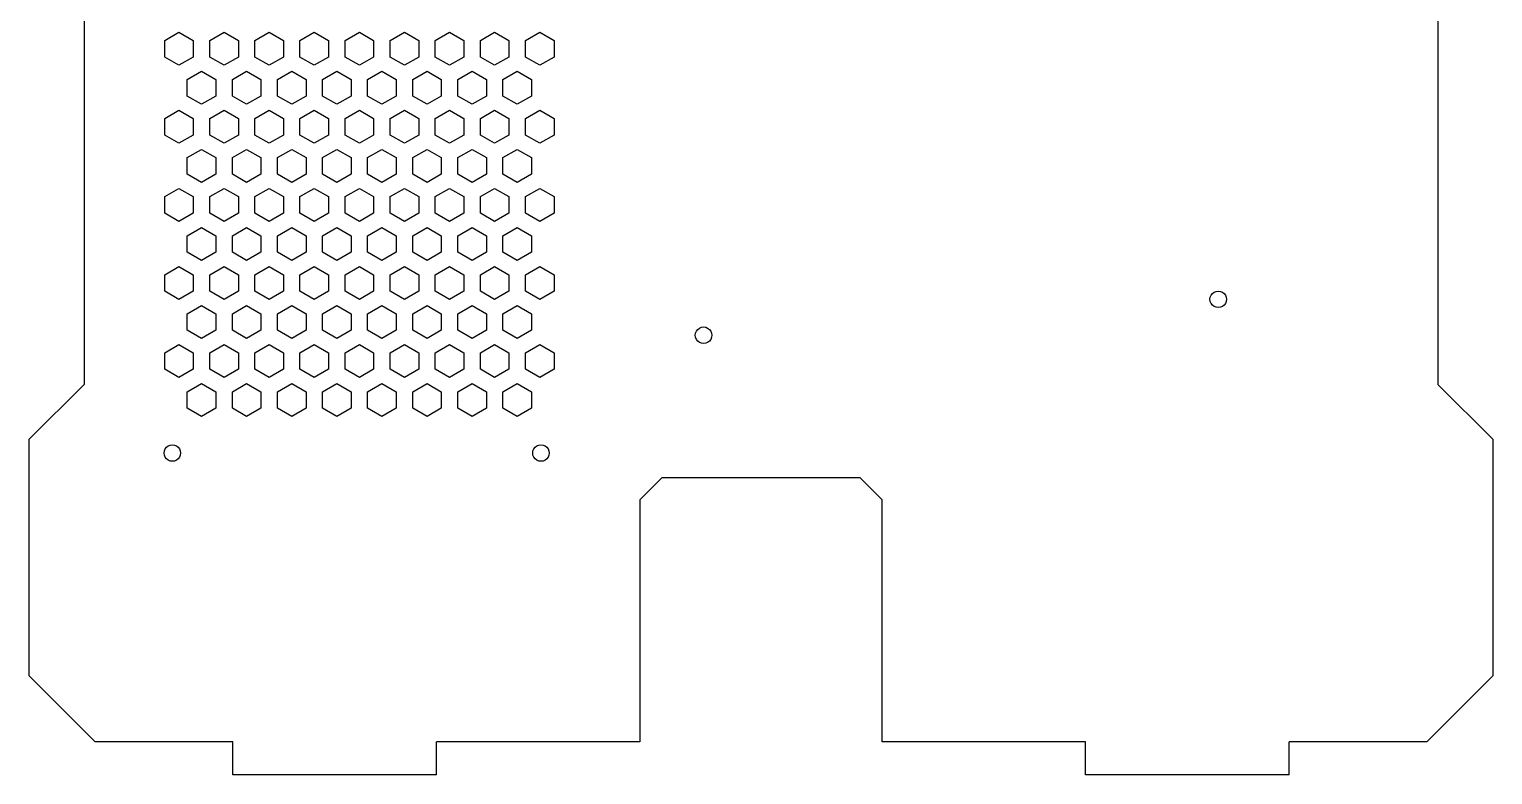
# Model space of a CAD drawing. Header units: metres. Extents: x 19 to 285, y 1543 to 1813.
# Drawn here: x 19.2 to 285.2, y 1542.6 to 1678.2 of the extents above; entities that cross this region are included whole.
import ezdxf

# ---------------------------------------------------------------- set-up
doc = ezdxf.new("R2010")
doc.units = ezdxf.units.M

msp = doc.modelspace()

# ---------------------------------------------------------------- linework, layer by layer
at = {"layer": 'GROUP0'}
for p, q in [((29.24, 1767.64, 0), (29.24, 1613.64, 0)), ((275.23, 1767.64, 0), (275.23, 1613.64, 0)), ((43.85, 1676.16, 0), (46.45, 1677.66, 0)), ((43.85, 1673.16, 0), (43.85, 1676.16, 0)), ((46.45, 1677.66, 0), (49.05, 1676.16, 0)), ((49.05, 1676.16, 0), (49.05, 1673.16, 0)), ((52.05, 1676.16, 0), (54.65, 1677.66, 0)), ((52.05, 1673.16, 0), (52.05, 1676.16, 0)), ((54.65, 1677.66, 0), (57.24, 1676.16, 0)), ((57.24, 1676.16, 0), (57.24, 1673.16, 0)), ((60.24, 1676.16, 0), (62.84, 1677.66, 0)), ((60.24, 1673.16, 0), (60.24, 1676.16, 0)), ((62.84, 1677.66, 0), (65.44, 1676.16, 0)), ((65.44, 1676.16, 0), (65.44, 1673.16, 0)), ((68.44, 1676.16, 0), (71.04, 1677.66, 0)), ((68.44, 1673.16, 0), (68.44, 1676.16, 0)), ((71.04, 1677.66, 0), (73.64, 1676.16, 0)), ((73.64, 1676.16, 0), (73.64, 1673.16, 0)), ((76.64, 1676.16, 0), (79.24, 1677.66, 0)), ((76.64, 1673.16, 0), (76.64, 1676.16, 0)), ((79.24, 1677.66, 0), (81.83, 1676.16, 0)), ((81.83, 1676.16, 0), (81.83, 1673.16, 0)), ((84.83, 1676.16, 0), (87.43, 1677.66, 0)), ((84.83, 1673.16, 0), (84.83, 1676.16, 0)), ((87.43, 1677.66, 0), (90.03, 1676.16, 0)), ((90.03, 1676.16, 0), (90.03, 1673.16, 0)), ((93.03, 1676.16, 0), (95.63, 1677.66, 0)), ((93.03, 1673.16, 0), (93.03, 1676.16, 0)), ((95.63, 1677.66, 0), (98.23, 1676.16, 0)), ((98.23, 1676.16, 0), (98.23, 1673.16, 0)), ((101.23, 1676.16, 0), (103.82, 1677.66, 0)), ((101.23, 1673.16, 0), (101.23, 1676.16, 0)), ((103.82, 1677.66, 0), (106.42, 1676.16, 0)), ((106.42, 1676.16, 0), (106.42, 1673.16, 0)), ((109.42, 1676.16, 0), (112.02, 1677.66, 0)), ((109.42, 1673.16, 0), (109.42, 1676.16, 0)), ((112.02, 1677.66, 0), (114.62, 1676.16, 0)), ((114.62, 1676.16, 0), (114.62, 1673.16, 0)), ((46.45, 1671.66, 0), (43.85, 1673.16, 0)), ((49.05, 1673.16, 0), (46.45, 1671.66, 0)), ((54.65, 1671.66, 0), (52.05, 1673.16, 0)), ((57.24, 1673.16, 0), (54.65, 1671.66, 0)), ((62.84, 1671.66, 0), (60.24, 1673.16, 0)), ((65.44, 1673.16, 0), (62.84, 1671.66, 0)), ((71.04, 1671.66, 0), (68.44, 1673.16, 0)), ((73.64, 1673.16, 0), (71.04, 1671.66, 0)), ((79.24, 1671.66, 0), (76.64, 1673.16, 0)), ((81.83, 1673.16, 0), (79.24, 1671.66, 0)), ((87.43, 1671.66, 0), (84.83, 1673.16, 0)), ((90.03, 1673.16, 0), (87.43, 1671.66, 0)), ((95.63, 1671.66, 0), (93.03, 1673.16, 0)), ((98.23, 1673.16, 0), (95.63, 1671.66, 0)), ((103.82, 1671.66, 0), (101.23, 1673.16, 0)), ((106.42, 1673.16, 0), (103.82, 1671.66, 0)), ((112.02, 1671.66, 0), (109.42, 1673.16, 0)), ((114.62, 1673.16, 0), (112.02, 1671.66, 0)), ((47.95, 1669.07, 0), (50.55, 1670.57, 0)), ((50.55, 1670.57, 0), (53.15, 1669.07, 0)), ((56.15, 1669.07, 0), (58.74, 1670.57, 0)), ((58.74, 1670.57, 0), (61.34, 1669.07, 0)), ((64.34, 1669.07, 0), (66.94, 1670.57, 0)), ((66.94, 1670.57, 0), (69.54, 1669.07, 0)), ((72.54, 1669.07, 0), (75.14, 1670.57, 0)), ((75.14, 1670.57, 0), (77.74, 1669.07, 0)), ((80.74, 1669.07, 0), (83.33, 1670.57, 0)), ((83.33, 1670.57, 0), (85.93, 1669.07, 0)), ((88.93, 1669.07, 0), (91.53, 1670.57, 0)), ((91.53, 1670.57, 0), (94.13, 1669.07, 0)), ((97.13, 1669.07, 0), (99.73, 1670.57, 0)), ((99.73, 1670.57, 0), (102.32, 1669.07, 0)), ((105.32, 1669.07, 0), (107.92, 1670.57, 0)), ((107.92, 1670.57, 0), (110.52, 1669.07, 0)), ((47.95, 1666.07, 0), (47.95, 1669.07, 0)), ((53.15, 1669.07, 0), (53.15, 1666.07, 0)), ((56.15, 1666.07, 0), (56.15, 1669.07, 0)), ((61.34, 1669.07, 0), (61.34, 1666.07, 0)), ((64.34, 1666.07, 0), (64.34, 1669.07, 0)), ((69.54, 1669.07, 0), (69.54, 1666.07, 0)), ((72.54, 1666.07, 0), (72.54, 1669.07, 0)), ((77.74, 1669.07, 0), (77.74, 1666.07, 0)), ((80.74, 1666.07, 0), (80.74, 1669.07, 0)), ((85.93, 1669.07, 0), (85.93, 1666.07, 0)), ((88.93, 1666.07, 0), (88.93, 1669.07, 0)), ((94.13, 1669.07, 0), (94.13, 1666.07, 0)), ((97.13, 1666.07, 0), (97.13, 1669.07, 0)), ((102.32, 1669.07, 0), (102.32, 1666.07, 0)), ((105.32, 1666.07, 0), (105.32, 1669.07, 0)), ((110.52, 1669.07, 0), (110.52, 1666.07, 0)), ((50.55, 1664.57, 0), (47.95, 1666.07, 0)), ((53.15, 1666.07, 0), (50.55, 1664.57, 0)), ((58.74, 1664.57, 0), (56.15, 1666.07, 0)), ((61.34, 1666.07, 0), (58.74, 1664.57, 0)), ((66.94, 1664.57, 0), (64.34, 1666.07, 0)), ((69.54, 1666.07, 0), (66.94, 1664.57, 0)), ((75.14, 1664.57, 0), (72.54, 1666.07, 0)), ((77.74, 1666.07, 0), (75.14, 1664.57, 0)), ((83.33, 1664.57, 0), (80.74, 1666.07, 0)), ((85.93, 1666.07, 0), (83.33, 1664.57, 0)), ((91.53, 1664.57, 0), (88.93, 1666.07, 0)), ((94.13, 1666.07, 0), (91.53, 1664.57, 0)), ((99.73, 1664.57, 0), (97.13, 1666.07, 0)), ((102.32, 1666.07, 0), (99.73, 1664.57, 0)), ((107.92, 1664.57, 0), (105.32, 1666.07, 0)), ((110.52, 1666.07, 0), (107.92, 1664.57, 0)), ((43.85, 1661.97, 0), (46.45, 1663.47, 0)), ((46.45, 1663.47, 0), (49.05, 1661.97, 0)), ((52.05, 1661.97, 0), (54.65, 1663.47, 0)), ((54.65, 1663.47, 0), (57.24, 1661.97, 0)), ((60.24, 1661.97, 0), (62.84, 1663.47, 0)), ((62.84, 1663.47, 0), (65.44, 1661.97, 0)), ((68.44, 1661.97, 0), (71.04, 1663.47, 0)), ((71.04, 1663.47, 0), (73.64, 1661.97, 0)), ((76.64, 1661.97, 0), (79.24, 1663.47, 0)), ((79.24, 1663.47, 0), (81.83, 1661.97, 0)), ((84.83, 1661.97, 0), (87.43, 1663.47, 0)), ((87.43, 1663.47, 0), (90.03, 1661.97, 0)), ((93.03, 1661.97, 0), (95.63, 1663.47, 0)), ((95.63, 1663.47, 0), (98.23, 1661.97, 0)), ((101.23, 1661.97, 0), (103.82, 1663.47, 0)), ((103.82, 1663.47, 0), (106.42, 1661.97, 0)), ((109.42, 1661.97, 0), (112.02, 1663.47, 0)), ((112.02, 1663.47, 0), (114.62, 1661.97, 0)), ((43.85, 1658.97, 0), (43.85, 1661.97, 0)), ((49.05, 1661.97, 0), (49.05, 1658.97, 0)), ((52.05, 1658.97, 0), (52.05, 1661.97, 0)), ((57.24, 1661.97, 0), (57.24, 1658.97, 0)), ((60.24, 1658.97, 0), (60.24, 1661.97, 0)), ((65.44, 1661.97, 0), (65.44, 1658.97, 0)), ((68.44, 1658.97, 0), (68.44, 1661.97, 0)), ((73.64, 1661.97, 0), (73.64, 1658.97, 0)), ((76.64, 1658.97, 0), (76.64, 1661.97, 0)), ((81.83, 1661.97, 0), (81.83, 1658.97, 0)), ((84.83, 1658.97, 0), (84.83, 1661.97, 0)), ((90.03, 1661.97, 0), (90.03, 1658.97, 0)), ((93.03, 1658.97, 0), (93.03, 1661.97, 0)), ((98.23, 1661.97, 0), (98.23, 1658.97, 0)), ((101.23, 1658.97, 0), (101.23, 1661.97, 0)), ((106.42, 1661.97, 0), (106.42, 1658.97, 0)), ((109.42, 1658.97, 0), (109.42, 1661.97, 0)), ((114.62, 1661.97, 0), (114.62, 1658.97, 0)), ((46.45, 1657.47, 0), (43.85, 1658.97, 0)), ((49.05, 1658.97, 0), (46.45, 1657.47, 0)), ((54.65, 1657.47, 0), (52.05, 1658.97, 0)), ((57.24, 1658.97, 0), (54.65, 1657.47, 0)), ((62.84, 1657.47, 0), (60.24, 1658.97, 0)), ((65.44, 1658.97, 0), (62.84, 1657.47, 0)), ((71.04, 1657.47, 0), (68.44, 1658.97, 0)), ((73.64, 1658.97, 0), (71.04, 1657.47, 0)), ((79.24, 1657.47, 0), (76.64, 1658.97, 0)), ((81.83, 1658.97, 0), (79.24, 1657.47, 0)), ((87.43, 1657.47, 0), (84.83, 1658.97, 0)), ((90.03, 1658.97, 0), (87.43, 1657.47, 0)), ((95.63, 1657.47, 0), (93.03, 1658.97, 0)), ((98.23, 1658.97, 0), (95.63, 1657.47, 0)), ((103.82, 1657.47, 0), (101.23, 1658.97, 0)), ((106.42, 1658.97, 0), (103.82, 1657.47, 0)), ((112.02, 1657.47, 0), (109.42, 1658.97, 0)), ((114.62, 1658.97, 0), (112.02, 1657.47, 0)), ((47.95, 1654.87, 0), (50.55, 1656.37, 0)), ((47.95, 1651.87, 0), (47.95, 1654.87, 0)), ((50.55, 1656.37, 0), (53.15, 1654.87, 0)), ((53.15, 1654.87, 0), (53.15, 1651.87, 0)), ((56.15, 1654.87, 0), (58.74, 1656.37, 0)), ((56.15, 1651.87, 0), (56.15, 1654.87, 0)), ((58.74, 1656.37, 0), (61.34, 1654.87, 0)), ((61.34, 1654.87, 0), (61.34, 1651.87, 0)), ((64.34, 1654.87, 0), (66.94, 1656.37, 0)), ((64.34, 1651.87, 0), (64.34, 1654.87, 0)), ((66.94, 1656.37, 0), (69.54, 1654.87, 0)), ((69.54, 1654.87, 0), (69.54, 1651.87, 0)), ((72.54, 1654.87, 0), (75.14, 1656.37, 0)), ((72.54, 1651.87, 0), (72.54, 1654.87, 0)), ((75.14, 1656.37, 0), (77.74, 1654.87, 0)), ((77.74, 1654.87, 0), (77.74, 1651.87, 0)), ((80.74, 1654.87, 0), (83.33, 1656.37, 0)), ((80.74, 1651.87, 0), (80.74, 1654.87, 0)), ((83.33, 1656.37, 0), (85.93, 1654.87, 0)), ((85.93, 1654.87, 0), (85.93, 1651.87, 0)), ((88.93, 1654.87, 0), (91.53, 1656.37, 0)), ((88.93, 1651.87, 0), (88.93, 1654.87, 0)), ((91.53, 1656.37, 0), (94.13, 1654.87, 0)), ((94.13, 1654.87, 0), (94.13, 1651.87, 0)), ((97.13, 1654.87, 0), (99.73, 1656.37, 0)), ((97.13, 1651.87, 0), (97.13, 1654.87, 0)), ((99.73, 1656.37, 0), (102.32, 1654.87, 0)), ((102.32, 1654.87, 0), (102.32, 1651.87, 0)), ((105.32, 1654.87, 0), (107.92, 1656.37, 0)), ((105.32, 1651.87, 0), (105.32, 1654.87, 0)), ((107.92, 1656.37, 0), (110.52, 1654.87, 0)), ((110.52, 1654.87, 0), (110.52, 1651.87, 0)), ((50.55, 1650.37, 0), (47.95, 1651.87, 0)), ((53.15, 1651.87, 0), (50.55, 1650.37, 0)), ((58.74, 1650.37, 0), (56.15, 1651.87, 0)), ((61.34, 1651.87, 0), (58.74, 1650.37, 0)), ((66.94, 1650.37, 0), (64.34, 1651.87, 0)), ((69.54, 1651.87, 0), (66.94, 1650.37, 0)), ((75.14, 1650.37, 0), (72.54, 1651.87, 0)), ((77.74, 1651.87, 0), (75.14, 1650.37, 0)), ((83.33, 1650.37, 0), (80.74, 1651.87, 0)), ((85.93, 1651.87, 0), (83.33, 1650.37, 0)), ((91.53, 1650.37, 0), (88.93, 1651.87, 0)), ((94.13, 1651.87, 0), (91.53, 1650.37, 0)), ((99.73, 1650.37, 0), (97.13, 1651.87, 0)), ((102.32, 1651.87, 0), (99.73, 1650.37, 0)), ((107.92, 1650.37, 0), (105.32, 1651.87, 0)), ((110.52, 1651.87, 0), (107.92, 1650.37, 0)), ((43.85, 1647.77, 0), (46.45, 1649.27, 0)), ((46.45, 1649.27, 0), (49.05, 1647.77, 0)), ((52.05, 1647.77, 0), (54.65, 1649.27, 0)), ((54.65, 1649.27, 0), (57.24, 1647.77, 0)), ((60.24, 1647.77, 0), (62.84, 1649.27, 0)), ((62.84, 1649.27, 0), (65.44, 1647.77, 0)), ((68.44, 1647.77, 0), (71.04, 1649.27, 0)), ((71.04, 1649.27, 0), (73.64, 1647.77, 0)), ((76.64, 1647.77, 0), (79.24, 1649.27, 0)), ((79.24, 1649.27, 0), (81.83, 1647.77, 0)), ((84.83, 1647.77, 0), (87.43, 1649.27, 0)), ((87.43, 1649.27, 0), (90.03, 1647.77, 0)), ((93.03, 1647.77, 0), (95.63, 1649.27, 0)), ((95.63, 1649.27, 0), (98.23, 1647.77, 0)), ((101.23, 1647.77, 0), (103.82, 1649.27, 0)), ((103.82, 1649.27, 0), (106.42, 1647.77, 0)), ((109.42, 1647.77, 0), (112.02, 1649.27, 0)), ((112.02, 1649.27, 0), (114.62, 1647.77, 0)), ((43.85, 1644.77, 0), (43.85, 1647.77, 0)), ((49.05, 1647.77, 0), (49.05, 1644.77, 0)), ((52.05, 1644.77, 0), (52.05, 1647.77, 0)), ((57.24, 1647.77, 0), (57.24, 1644.77, 0)), ((60.24, 1644.77, 0), (60.24, 1647.77, 0)), ((65.44, 1647.77, 0), (65.44, 1644.77, 0)), ((68.44, 1644.77, 0), (68.44, 1647.77, 0)), ((73.64, 1647.77, 0), (73.64, 1644.77, 0)), ((76.64, 1644.77, 0), (76.64, 1647.77, 0)), ((81.83, 1647.77, 0), (81.83, 1644.77, 0)), ((84.83, 1644.77, 0), (84.83, 1647.77, 0)), ((90.03, 1647.77, 0), (90.03, 1644.77, 0)), ((93.03, 1644.77, 0), (93.03, 1647.77, 0)), ((98.23, 1647.77, 0), (98.23, 1644.77, 0)), ((101.23, 1644.77, 0), (101.23, 1647.77, 0)), ((106.42, 1647.77, 0), (106.42, 1644.77, 0)), ((109.42, 1644.77, 0), (109.42, 1647.77, 0)), ((114.62, 1647.77, 0), (114.62, 1644.77, 0)), ((46.45, 1643.27, 0), (43.85, 1644.77, 0)), ((49.05, 1644.77, 0), (46.45, 1643.27, 0)), ((54.65, 1643.27, 0), (52.05, 1644.77, 0)), ((57.24, 1644.77, 0), (54.65, 1643.27, 0)), ((62.84, 1643.27, 0), (60.24, 1644.77, 0)), ((65.44, 1644.77, 0), (62.84, 1643.27, 0)), ((71.04, 1643.27, 0), (68.44, 1644.77, 0)), ((73.64, 1644.77, 0), (71.04, 1643.27, 0)), ((79.24, 1643.27, 0), (76.64, 1644.77, 0)), ((81.83, 1644.77, 0), (79.24, 1643.27, 0)), ((87.43, 1643.27, 0), (84.83, 1644.77, 0)), ((90.03, 1644.77, 0), (87.43, 1643.27, 0)), ((95.63, 1643.27, 0), (93.03, 1644.77, 0)), ((98.23, 1644.77, 0), (95.63, 1643.27, 0)), ((103.82, 1643.27, 0), (101.23, 1644.77, 0)), ((106.42, 1644.77, 0), (103.82, 1643.27, 0)), ((112.02, 1643.27, 0), (109.42, 1644.77, 0)), ((114.62, 1644.77, 0), (112.02, 1643.27, 0)), ((47.95, 1640.67, 0), (50.55, 1642.17, 0)), ((50.55, 1642.17, 0), (53.15, 1640.67, 0)), ((56.15, 1640.67, 0), (58.74, 1642.17, 0)), ((58.74, 1642.17, 0), (61.34, 1640.67, 0)), ((64.34, 1640.67, 0), (66.94, 1642.17, 0)), ((66.94, 1642.17, 0), (69.54, 1640.67, 0)), ((72.54, 1640.67, 0), (75.14, 1642.17, 0)), ((75.14, 1642.17, 0), (77.74, 1640.67, 0)), ((80.74, 1640.67, 0), (83.33, 1642.17, 0)), ((83.33, 1642.17, 0), (85.93, 1640.67, 0)), ((88.93, 1640.67, 0), (91.53, 1642.17, 0)), ((91.53, 1642.17, 0), (94.13, 1640.67, 0)), ((97.13, 1640.67, 0), (99.73, 1642.17, 0)), ((99.73, 1642.17, 0), (102.32, 1640.67, 0)), ((105.32, 1640.67, 0), (107.92, 1642.17, 0)), ((107.92, 1642.17, 0), (110.52, 1640.67, 0)), ((47.95, 1637.67, 0), (47.95, 1640.67, 0)), ((53.15, 1640.67, 0), (53.15, 1637.67, 0)), ((56.15, 1637.67, 0), (56.15, 1640.67, 0)), ((61.34, 1640.67, 0), (61.34, 1637.67, 0)), ((64.34, 1637.67, 0), (64.34, 1640.67, 0)), ((69.54, 1640.67, 0), (69.54, 1637.67, 0)), ((72.54, 1637.67, 0), (72.54, 1640.67, 0)), ((77.74, 1640.67, 0), (77.74, 1637.67, 0)), ((80.74, 1637.67, 0), (80.74, 1640.67, 0)), ((85.93, 1640.67, 0), (85.93, 1637.67, 0)), ((88.93, 1637.67, 0), (88.93, 1640.67, 0)), ((94.13, 1640.67, 0), (94.13, 1637.67, 0)), ((97.13, 1637.67, 0), (97.13, 1640.67, 0)), ((102.32, 1640.67, 0), (102.32, 1637.67, 0)), ((105.32, 1637.67, 0), (105.32, 1640.67, 0)), ((110.52, 1640.67, 0), (110.52, 1637.67, 0)), ((50.55, 1636.17, 0), (47.95, 1637.67, 0)), ((53.15, 1637.67, 0), (50.55, 1636.17, 0)), ((58.74, 1636.17, 0), (56.15, 1637.67, 0)), ((61.34, 1637.67, 0), (58.74, 1636.17, 0)), ((66.94, 1636.17, 0), (64.34, 1637.67, 0)), ((69.54, 1637.67, 0), (66.94, 1636.17, 0)), ((75.14, 1636.17, 0), (72.54, 1637.67, 0)), ((77.74, 1637.67, 0), (75.14, 1636.17, 0)), ((83.33, 1636.17, 0), (80.74, 1637.67, 0)), ((85.93, 1637.67, 0), (83.33, 1636.17, 0)), ((91.53, 1636.17, 0), (88.93, 1637.67, 0)), ((94.13, 1637.67, 0), (91.53, 1636.17, 0)), ((99.73, 1636.17, 0), (97.13, 1637.67, 0)), ((102.32, 1637.67, 0), (99.73, 1636.17, 0)), ((107.92, 1636.17, 0), (105.32, 1637.67, 0)), ((110.52, 1637.67, 0), (107.92, 1636.17, 0)), ((43.85, 1633.58, 0), (46.45, 1635.08, 0)), ((43.85, 1630.58, 0), (43.85, 1633.58, 0)), ((46.45, 1635.08, 0), (49.05, 1633.58, 0)), ((49.05, 1633.58, 0), (49.05, 1630.58, 0)), ((52.05, 1633.58, 0), (54.65, 1635.08, 0)), ((52.05, 1630.58, 0), (52.05, 1633.58, 0)), ((54.65, 1635.08, 0), (57.24, 1633.58, 0)), ((57.24, 1633.58, 0), (57.24, 1630.58, 0)), ((60.24, 1633.58, 0), (62.84, 1635.08, 0)), ((60.24, 1630.58, 0), (60.24, 1633.58, 0)), ((62.84, 1635.08, 0), (65.44, 1633.58, 0)), ((65.44, 1633.58, 0), (65.44, 1630.58, 0)), ((68.44, 1633.58, 0), (71.04, 1635.08, 0)), ((68.44, 1630.58, 0), (68.44, 1633.58, 0)), ((71.04, 1635.08, 0), (73.64, 1633.58, 0)), ((73.64, 1633.58, 0), (73.64, 1630.58, 0)), ((76.64, 1633.58, 0), (79.24, 1635.08, 0)), ((76.64, 1630.58, 0), (76.64, 1633.58, 0)), ((79.24, 1635.08, 0), (81.83, 1633.58, 0)), ((81.83, 1633.58, 0), (81.83, 1630.58, 0)), ((84.83, 1633.58, 0), (87.43, 1635.08, 0)), ((84.83, 1630.58, 0), (84.83, 1633.58, 0)), ((87.43, 1635.08, 0), (90.03, 1633.58, 0)), ((90.03, 1633.58, 0), (90.03, 1630.58, 0)), ((93.03, 1633.58, 0), (95.63, 1635.08, 0)), ((93.03, 1630.58, 0), (93.03, 1633.58, 0)), ((95.63, 1635.08, 0), (98.23, 1633.58, 0)), ((98.23, 1633.58, 0), (98.23, 1630.58, 0)), ((101.23, 1633.58, 0), (103.82, 1635.08, 0)), ((101.23, 1630.58, 0), (101.23, 1633.58, 0)), ((103.82, 1635.08, 0), (106.42, 1633.58, 0)), ((106.42, 1633.58, 0), (106.42, 1630.58, 0)), ((109.42, 1633.58, 0), (112.02, 1635.08, 0)), ((109.42, 1630.58, 0), (109.42, 1633.58, 0)), ((112.02, 1635.08, 0), (114.62, 1633.58, 0)), ((114.62, 1633.58, 0), (114.62, 1630.58, 0)), ((234.95, 1630.55, 0), (235.34, 1630.6, 0)), ((235.34, 1630.6, 0), (235.73, 1630.55, 0)), ((46.45, 1629.08, 0), (43.85, 1630.58, 0)), ((49.05, 1630.58, 0), (46.45, 1629.08, 0)), ((47.95, 1626.48, 0), (50.55, 1627.98, 0)), ((50.55, 1627.98, 0), (53.15, 1626.48, 0)), ((54.65, 1629.08, 0), (52.05, 1630.58, 0)), ((57.24, 1630.58, 0), (54.65, 1629.08, 0)), ((56.15, 1626.48, 0), (58.74, 1627.98, 0)), ((58.74, 1627.98, 0), (61.34, 1626.48, 0)), ((62.84, 1629.08, 0), (60.24, 1630.58, 0)), ((65.44, 1630.58, 0), (62.84, 1629.08, 0)), ((64.34, 1626.48, 0), (66.94, 1627.98, 0)), ((66.94, 1627.98, 0), (69.54, 1626.48, 0)), ((71.04, 1629.08, 0), (68.44, 1630.58, 0)), ((73.64, 1630.58, 0), (71.04, 1629.08, 0)), ((72.54, 1626.48, 0), (75.14, 1627.98, 0)), ((75.14, 1627.98, 0), (77.74, 1626.48, 0)), ((79.24, 1629.08, 0), (76.64, 1630.58, 0)), ((81.83, 1630.58, 0), (79.24, 1629.08, 0)), ((80.74, 1626.48, 0), (83.33, 1627.98, 0)), ((83.33, 1627.98, 0), (85.93, 1626.48, 0)), ((87.43, 1629.08, 0), (84.83, 1630.58, 0)), ((90.03, 1630.58, 0), (87.43, 1629.08, 0)), ((88.93, 1626.48, 0), (91.53, 1627.98, 0)), ((91.53, 1627.98, 0), (94.13, 1626.48, 0)), ((95.63, 1629.08, 0), (93.03, 1630.58, 0)), ((98.23, 1630.58, 0), (95.63, 1629.08, 0)), ((97.13, 1626.48, 0), (99.73, 1627.98, 0)), ((99.73, 1627.98, 0), (102.32, 1626.48, 0)), ((103.82, 1629.08, 0), (101.23, 1630.58, 0)), ((106.42, 1630.58, 0), (103.82, 1629.08, 0)), ((105.32, 1626.48, 0), (107.92, 1627.98, 0)), ((107.92, 1627.98, 0), (110.52, 1626.48, 0)), ((112.02, 1629.08, 0), (109.42, 1630.58, 0)), ((114.62, 1630.58, 0), (112.02, 1629.08, 0)), ((233.84, 1629.1, 0), (233.89, 1629.49, 0)), ((233.89, 1628.71, 0), (233.84, 1629.1, 0)), ((233.89, 1629.49, 0), (234.04, 1629.85, 0)), ((234.04, 1628.35, 0), (233.89, 1628.71, 0)), ((234.04, 1629.85, 0), (234.28, 1630.16, 0)), ((234.28, 1628.04, 0), (234.04, 1628.35, 0)), ((234.28, 1630.16, 0), (234.59, 1630.4, 0)), ((234.59, 1627.8, 0), (234.28, 1628.04, 0)), ((234.59, 1630.4, 0), (234.95, 1630.55, 0)), ((235.73, 1630.55, 0), (236.09, 1630.4, 0)), ((236.09, 1630.4, 0), (236.4, 1630.16, 0)), ((236.4, 1628.04, 0), (236.09, 1627.8, 0)), ((236.4, 1630.16, 0), (236.64, 1629.85, 0)), ((236.64, 1628.35, 0), (236.4, 1628.04, 0)), ((236.64, 1629.85, 0), (236.79, 1629.49, 0)), ((236.79, 1628.71, 0), (236.64, 1628.35, 0)), ((236.79, 1629.49, 0), (236.84, 1629.1, 0)), ((236.84, 1629.1, 0), (236.79, 1628.71, 0)), ((47.95, 1623.48, 0), (47.95, 1626.48, 0)), ((53.15, 1626.48, 0), (53.15, 1623.48, 0)), ((56.15, 1623.48, 0), (56.15, 1626.48, 0)), ((61.34, 1626.48, 0), (61.34, 1623.48, 0)), ((64.34, 1623.48, 0), (64.34, 1626.48, 0)), ((69.54, 1626.48, 0), (69.54, 1623.48, 0)), ((72.54, 1623.48, 0), (72.54, 1626.48, 0)), ((77.74, 1626.48, 0), (77.74, 1623.48, 0)), ((80.74, 1623.48, 0), (80.74, 1626.48, 0)), ((85.93, 1626.48, 0), (85.93, 1623.48, 0)), ((88.93, 1623.48, 0), (88.93, 1626.48, 0)), ((94.13, 1626.48, 0), (94.13, 1623.48, 0)), ((97.13, 1623.48, 0), (97.13, 1626.48, 0)), ((102.32, 1626.48, 0), (102.32, 1623.48, 0)), ((105.32, 1623.48, 0), (105.32, 1626.48, 0)), ((110.52, 1626.48, 0), (110.52, 1623.48, 0)), ((234.95, 1627.65, 0), (234.59, 1627.8, 0)), ((235.34, 1627.6, 0), (234.95, 1627.65, 0)), ((235.73, 1627.65, 0), (235.34, 1627.6, 0)), ((236.09, 1627.8, 0), (235.73, 1627.65, 0)), ((50.55, 1621.98, 0), (47.95, 1623.48, 0)), ((53.15, 1623.48, 0), (50.55, 1621.98, 0)), ((58.74, 1621.98, 0), (56.15, 1623.48, 0)), ((61.34, 1623.48, 0), (58.74, 1621.98, 0)), ((66.94, 1621.98, 0), (64.34, 1623.48, 0)), ((69.54, 1623.48, 0), (66.94, 1621.98, 0)), ((75.14, 1621.98, 0), (72.54, 1623.48, 0)), ((77.74, 1623.48, 0), (75.14, 1621.98, 0)), ((83.33, 1621.98, 0), (80.74, 1623.48, 0)), ((85.93, 1623.48, 0), (83.33, 1621.98, 0)), ((91.53, 1621.98, 0), (88.93, 1623.48, 0)), ((94.13, 1623.48, 0), (91.53, 1621.98, 0)), ((99.73, 1621.98, 0), (97.13, 1623.48, 0)), ((102.32, 1623.48, 0), (99.73, 1621.98, 0)), ((107.92, 1621.98, 0), (105.32, 1623.48, 0)), ((110.52, 1623.48, 0), (107.92, 1621.98, 0)), ((140.29, 1622.57, 0), (140.34, 1622.96, 0)), ((140.34, 1622.96, 0), (140.49, 1623.32, 0)), ((140.49, 1623.32, 0), (140.73, 1623.63, 0)), ((140.73, 1623.63, 0), (141.04, 1623.87, 0)), ((141.04, 1623.87, 0), (141.4, 1624.02, 0)), ((141.4, 1624.02, 0), (141.79, 1624.07, 0)), ((141.79, 1624.07, 0), (142.18, 1624.02, 0)), ((142.18, 1624.02, 0), (142.54, 1623.87, 0)), ((142.54, 1623.87, 0), (142.85, 1623.63, 0)), ((142.85, 1623.63, 0), (143.09, 1623.32, 0)), ((143.09, 1623.32, 0), (143.24, 1622.96, 0)), ((143.24, 1622.96, 0), (143.29, 1622.57, 0)), ((43.85, 1619.38, 0), (46.45, 1620.88, 0)), ((46.45, 1620.88, 0), (49.05, 1619.38, 0)), ((52.05, 1619.38, 0), (54.65, 1620.88, 0)), ((54.65, 1620.88, 0), (57.24, 1619.38, 0)), ((60.24, 1619.38, 0), (62.84, 1620.88, 0)), ((62.84, 1620.88, 0), (65.44, 1619.38, 0)), ((68.44, 1619.38, 0), (71.04, 1620.88, 0)), ((71.04, 1620.88, 0), (73.64, 1619.38, 0)), ((76.64, 1619.38, 0), (79.24, 1620.88, 0)), ((79.24, 1620.88, 0), (81.83, 1619.38, 0)), ((84.83, 1619.38, 0), (87.43, 1620.88, 0)), ((87.43, 1620.88, 0), (90.03, 1619.38, 0)), ((93.03, 1619.38, 0), (95.63, 1620.88, 0)), ((95.63, 1620.88, 0), (98.23, 1619.38, 0)), ((101.23, 1619.38, 0), (103.82, 1620.88, 0)), ((103.82, 1620.88, 0), (106.42, 1619.38, 0)), ((109.42, 1619.38, 0), (112.02, 1620.88, 0)), ((112.02, 1620.88, 0), (114.62, 1619.38, 0)), ((140.34, 1622.19, 0), (140.29, 1622.57, 0)), ((140.49, 1621.82, 0), (140.34, 1622.19, 0)), ((140.73, 1621.51, 0), (140.49, 1621.82, 0)), ((141.04, 1621.27, 0), (140.73, 1621.51, 0)), ((141.4, 1621.12, 0), (141.04, 1621.27, 0)), ((141.79, 1621.07, 0), (141.4, 1621.12, 0)), ((142.18, 1621.12, 0), (141.79, 1621.07, 0)), ((142.54, 1621.27, 0), (142.18, 1621.12, 0)), ((142.85, 1621.51, 0), (142.54, 1621.27, 0)), ((143.09, 1621.82, 0), (142.85, 1621.51, 0)), ((143.24, 1622.19, 0), (143.09, 1621.82, 0)), ((143.29, 1622.57, 0), (143.24, 1622.19, 0)), ((43.85, 1616.38, 0), (43.85, 1619.38, 0)), ((49.05, 1619.38, 0), (49.05, 1616.38, 0)), ((52.05, 1616.38, 0), (52.05, 1619.38, 0)), ((57.24, 1619.38, 0), (57.24, 1616.38, 0)), ((60.24, 1616.38, 0), (60.24, 1619.38, 0)), ((65.44, 1619.38, 0), (65.44, 1616.38, 0)), ((68.44, 1616.38, 0), (68.44, 1619.38, 0)), ((73.64, 1619.38, 0), (73.64, 1616.38, 0)), ((76.64, 1616.38, 0), (76.64, 1619.38, 0)), ((81.83, 1619.38, 0), (81.83, 1616.38, 0)), ((84.83, 1616.38, 0), (84.83, 1619.38, 0)), ((90.03, 1619.38, 0), (90.03, 1616.38, 0)), ((93.03, 1616.38, 0), (93.03, 1619.38, 0)), ((98.23, 1619.38, 0), (98.23, 1616.38, 0)), ((101.23, 1616.38, 0), (101.23, 1619.38, 0)), ((106.42, 1619.38, 0), (106.42, 1616.38, 0)), ((109.42, 1616.38, 0), (109.42, 1619.38, 0)), ((114.62, 1619.38, 0), (114.62, 1616.38, 0)), ((46.45, 1614.88, 0), (43.85, 1616.38, 0)), ((49.05, 1616.38, 0), (46.45, 1614.88, 0)), ((54.65, 1614.88, 0), (52.05, 1616.38, 0)), ((57.24, 1616.38, 0), (54.65, 1614.88, 0)), ((62.84, 1614.88, 0), (60.24, 1616.38, 0)), ((65.44, 1616.38, 0), (62.84, 1614.88, 0)), ((71.04, 1614.88, 0), (68.44, 1616.38, 0)), ((73.64, 1616.38, 0), (71.04, 1614.88, 0)), ((79.24, 1614.88, 0), (76.64, 1616.38, 0)), ((81.83, 1616.38, 0), (79.24, 1614.88, 0)), ((87.43, 1614.88, 0), (84.83, 1616.38, 0)), ((90.03, 1616.38, 0), (87.43, 1614.88, 0)), ((95.63, 1614.88, 0), (93.03, 1616.38, 0)), ((98.23, 1616.38, 0), (95.63, 1614.88, 0)), ((103.82, 1614.88, 0), (101.23, 1616.38, 0)), ((106.42, 1616.38, 0), (103.82, 1614.88, 0)), ((112.02, 1614.88, 0), (109.42, 1616.38, 0)), ((114.62, 1616.38, 0), (112.02, 1614.88, 0)), ((29.24, 1613.64, 0), (19.24, 1603.64, 0)), ((47.95, 1612.28, 0), (50.55, 1613.78, 0)), ((47.95, 1609.28, 0), (47.95, 1612.28, 0)), ((50.55, 1613.78, 0), (53.15, 1612.28, 0)), ((53.15, 1612.28, 0), (53.15, 1609.28, 0)), ((56.15, 1612.28, 0), (58.74, 1613.78, 0)), ((56.15, 1609.28, 0), (56.15, 1612.28, 0)), ((58.74, 1613.78, 0), (61.34, 1612.28, 0)), ((61.34, 1612.28, 0), (61.34, 1609.28, 0)), ((64.34, 1612.28, 0), (66.94, 1613.78, 0)), ((64.34, 1609.28, 0), (64.34, 1612.28, 0)), ((66.94, 1613.78, 0), (69.54, 1612.28, 0)), ((69.54, 1612.28, 0), (69.54, 1609.28, 0)), ((72.54, 1612.28, 0), (75.14, 1613.78, 0)), ((72.54, 1609.28, 0), (72.54, 1612.28, 0)), ((75.14, 1613.78, 0), (77.74, 1612.28, 0)), ((77.74, 1612.28, 0), (77.74, 1609.28, 0)), ((80.74, 1612.28, 0), (83.33, 1613.78, 0)), ((80.74, 1609.28, 0), (80.74, 1612.28, 0)), ((83.33, 1613.78, 0), (85.93, 1612.28, 0)), ((85.93, 1612.28, 0), (85.93, 1609.28, 0)), ((88.93, 1612.28, 0), (91.53, 1613.78, 0)), ((88.93, 1609.28, 0), (88.93, 1612.28, 0)), ((91.53, 1613.78, 0), (94.13, 1612.28, 0)), ((94.13, 1612.28, 0), (94.13, 1609.28, 0)), ((97.13, 1612.28, 0), (99.73, 1613.78, 0)), ((97.13, 1609.28, 0), (97.13, 1612.28, 0)), ((99.73, 1613.78, 0), (102.32, 1612.28, 0)), ((102.32, 1612.28, 0), (102.32, 1609.28, 0)), ((105.32, 1612.28, 0), (107.92, 1613.78, 0)), ((105.32, 1609.28, 0), (105.32, 1612.28, 0)), ((107.92, 1613.78, 0), (110.52, 1612.28, 0)), ((110.52, 1612.28, 0), (110.52, 1609.28, 0)), ((275.23, 1613.64, 0), (285.23, 1603.64, 0)), ((50.55, 1607.78, 0), (47.95, 1609.28, 0)), ((53.15, 1609.28, 0), (50.55, 1607.78, 0)), ((58.74, 1607.78, 0), (56.15, 1609.28, 0)), ((61.34, 1609.28, 0), (58.74, 1607.78, 0)), ((66.94, 1607.78, 0), (64.34, 1609.28, 0)), ((69.54, 1609.28, 0), (66.94, 1607.78, 0)), ((75.14, 1607.78, 0), (72.54, 1609.28, 0)), ((77.74, 1609.28, 0), (75.14, 1607.78, 0)), ((83.33, 1607.78, 0), (80.74, 1609.28, 0)), ((85.93, 1609.28, 0), (83.33, 1607.78, 0)), ((91.53, 1607.78, 0), (88.93, 1609.28, 0)), ((94.13, 1609.28, 0), (91.53, 1607.78, 0)), ((99.73, 1607.78, 0), (97.13, 1609.28, 0)), ((102.32, 1609.28, 0), (99.73, 1607.78, 0)), ((107.92, 1607.78, 0), (105.32, 1609.28, 0)), ((110.52, 1609.28, 0), (107.92, 1607.78, 0)), ((19.24, 1560.64, 0), (19.24, 1603.64, 0)), ((43.74, 1601.14, 0), (43.79, 1601.52, 0)), ((43.79, 1601.52, 0), (43.94, 1601.89, 0)), ((43.94, 1601.89, 0), (44.17, 1602.2, 0)), ((44.17, 1602.2, 0), (44.49, 1602.43, 0)), ((44.49, 1602.43, 0), (44.85, 1602.58, 0)), ((44.85, 1602.58, 0), (45.24, 1602.64, 0)), ((45.24, 1602.64, 0), (45.62, 1602.58, 0)), ((45.62, 1602.58, 0), (45.99, 1602.43, 0)), ((45.99, 1602.43, 0), (46.3, 1602.2, 0)), ((46.3, 1602.2, 0), (46.53, 1601.89, 0)), ((46.53, 1601.89, 0), (46.68, 1601.52, 0)), ((46.68, 1601.52, 0), (46.74, 1601.14, 0)), ((110.74, 1601.14, 0), (110.79, 1601.52, 0)), ((110.79, 1601.52, 0), (110.94, 1601.89, 0)), ((110.94, 1601.89, 0), (111.17, 1602.2, 0)), ((111.17, 1602.2, 0), (111.49, 1602.43, 0)), ((111.49, 1602.43, 0), (111.85, 1602.58, 0)), ((111.85, 1602.58, 0), (112.24, 1602.64, 0)), ((112.24, 1602.64, 0), (112.62, 1602.58, 0)), ((112.62, 1602.58, 0), (112.99, 1602.43, 0)), ((112.99, 1602.43, 0), (113.3, 1602.2, 0)), ((113.3, 1602.2, 0), (113.53, 1601.89, 0)), ((113.53, 1601.89, 0), (113.68, 1601.52, 0)), ((113.68, 1601.52, 0), (113.74, 1601.14, 0)), ((285.23, 1603.64, 0), (285.23, 1560.64, 0)), ((43.79, 1600.75, 0), (43.74, 1601.14, 0)), ((43.94, 1600.39, 0), (43.79, 1600.75, 0)), ((44.17, 1600.07, 0), (43.94, 1600.39, 0)), ((44.49, 1599.84, 0), (44.17, 1600.07, 0)), ((44.85, 1599.69, 0), (44.49, 1599.84, 0)), ((45.24, 1599.64, 0), (44.85, 1599.69, 0)), ((45.62, 1599.69, 0), (45.24, 1599.64, 0)), ((45.99, 1599.84, 0), (45.62, 1599.69, 0)), ((46.3, 1600.07, 0), (45.99, 1599.84, 0)), ((46.53, 1600.39, 0), (46.3, 1600.07, 0)), ((46.68, 1600.75, 0), (46.53, 1600.39, 0)), ((46.74, 1601.14, 0), (46.68, 1600.75, 0)), ((110.79, 1600.75, 0), (110.74, 1601.14, 0)), ((110.94, 1600.39, 0), (110.79, 1600.75, 0)), ((111.17, 1600.07, 0), (110.94, 1600.39, 0)), ((111.49, 1599.84, 0), (111.17, 1600.07, 0)), ((111.85, 1599.69, 0), (111.49, 1599.84, 0)), ((112.24, 1599.64, 0), (111.85, 1599.69, 0)), ((112.62, 1599.69, 0), (112.24, 1599.64, 0)), ((112.99, 1599.84, 0), (112.62, 1599.69, 0)), ((113.3, 1600.07, 0), (112.99, 1599.84, 0)), ((113.53, 1600.39, 0), (113.3, 1600.07, 0)), ((113.68, 1600.75, 0), (113.53, 1600.39, 0)), ((113.74, 1601.14, 0), (113.68, 1600.75, 0)), ((134.24, 1596.64, 0), (130.24, 1592.64, 0)), ((170.24, 1596.64, 0), (134.24, 1596.64, 0)), ((174.24, 1592.64, 0), (170.24, 1596.64, 0)), ((130.24, 1592.64, 0), (130.24, 1548.64, 0)), ((174.24, 1548.64, 0), (174.24, 1592.64, 0)), ((31.24, 1548.64, 0), (19.24, 1560.64, 0)), ((285.23, 1560.64, 0), (273.23, 1548.64, 0)), ((56.24, 1548.64, 0), (31.24, 1548.64, 0)), ((56.24, 1542.64, 0), (56.24, 1548.64, 0)), ((93.24, 1542.64, 0), (93.24, 1548.64, 0)), ((130.24, 1548.64, 0), (93.24, 1548.64, 0)), ((211.24, 1548.64, 0), (174.24, 1548.64, 0)), ((211.24, 1542.64, 0), (211.24, 1548.64, 0)), ((248.24, 1542.64, 0), (248.24, 1548.64, 0)), ((273.23, 1548.64, 0), (248.24, 1548.64, 0)), ((93.24, 1542.64, 0), (56.24, 1542.64, 0)), ((248.24, 1542.64, 0), (211.24, 1542.64, 0))]:
    msp.add_line(p, q, dxfattribs=at)

doc.saveas('drawing.dxf')
